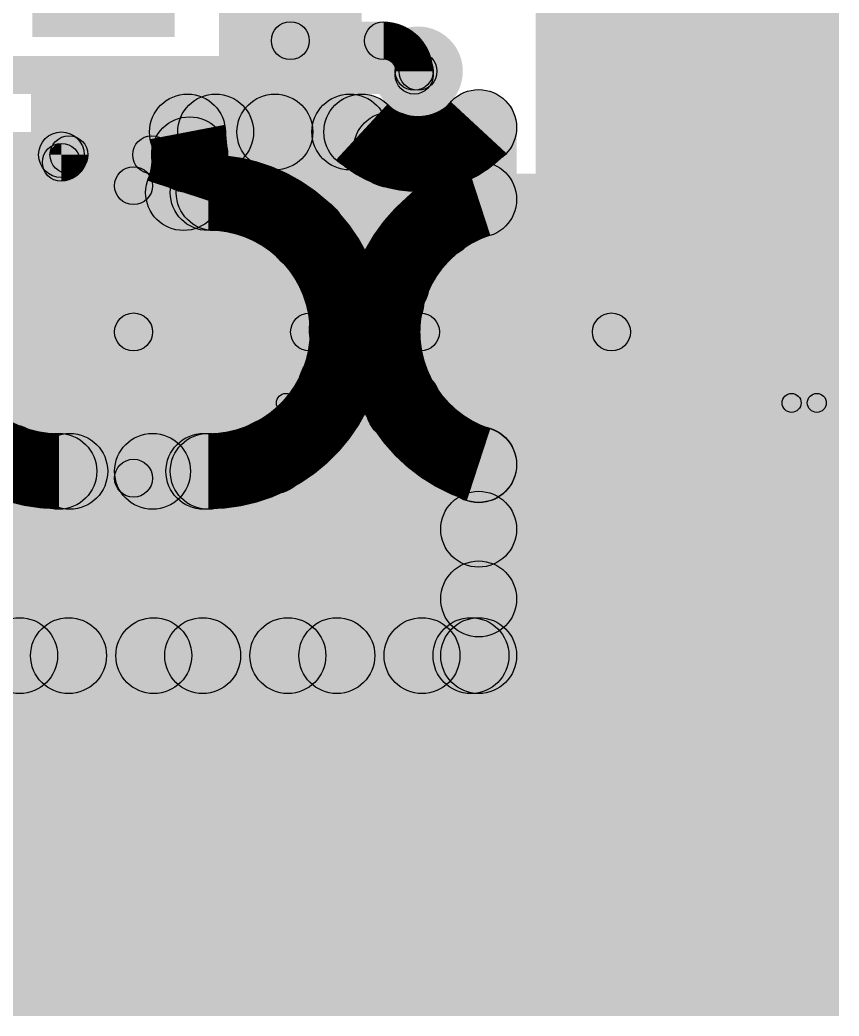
# Model space of a CAD drawing. Header units: millimetres. Extents: x 0 to 2, y 0 to 5.09.
# Drawn here: x 1.7791 to 1.995, y 4.371 to 4.6335 of the extents above; entities that cross this region are included whole.
import ezdxf

# ---------------------------------------------------------------- set-up
doc = ezdxf.new("R2010")
doc.units = ezdxf.units.MM
doc.header["$MEASUREMENT"] = 0
for name, color, linetype in [('BottomLayer', 5, 'Continuous'), ('BottomSolder', 6, 'Continuous'), ('PadHoleLayer', 156, 'Continuous'), ('TopLayer', 1, 'Continuous'), ('TopOverlay', 2, 'Continuous'), ('TopPaste', 8, 'Continuous'), ('TopSolder', 216, 'Continuous'), ('ViaHoleLayer', 16, 'Continuous')]:
    doc.layers.add(name, color=color, linetype=linetype)

# ---------------------------------------------------------------- blocks, each defined once
blk = doc.blocks.new('2305018_2_1')
at = {"layer": 'BottomLayer'}
h = blk.add_hatch(color=5, dxfattribs=at)
edge = h.paths.add_edge_path()
edge.add_arc((-0.1752, 0.03937), 0.01673, 180, 360)
edge.add_line((-0.15846, 0.03937), (-0.15846, 0.07874))
edge.add_arc((-0.1752, 0.07874), 0.01673, 0, 180)
edge.add_line((-0.19193, 0.07874), (-0.19193, 0.03937))
h = blk.add_hatch(color=5, dxfattribs=at)
edge = h.paths.add_edge_path()
edge.add_arc((-0.1752, -0.09055), 0.01673, 180, 360)
edge.add_line((-0.15846, -0.09055), (-0.15846, -0.04331))
edge.add_arc((-0.1752, -0.04331), 0.01673, 0, 180)
edge.add_line((-0.19193, -0.04331), (-0.19193, -0.09055))
at = {"layer": 'BottomSolder'}
h = blk.add_hatch(color=6, dxfattribs=at)
edge = h.paths.add_edge_path()
edge.add_arc((-0.1752, 0.03937), 0.02073, 180, 360)
edge.add_line((-0.15446, 0.03937), (-0.15446, 0.07874))
edge.add_arc((-0.1752, 0.07874), 0.02073, 0, 180)
edge.add_line((-0.19593, 0.07874), (-0.19593, 0.03937))
h = blk.add_hatch(color=6, dxfattribs=at)
edge = h.paths.add_edge_path()
edge.add_arc((-0.1752, -0.09055), 0.02073, 180, 360)
edge.add_line((-0.15446, -0.09055), (-0.15446, -0.04331))
edge.add_arc((-0.1752, -0.04331), 0.02073, 0, 180)
edge.add_line((-0.19593, -0.04331), (-0.19593, -0.09055))
at = {"layer": 'PadHoleLayer'}
h = blk.add_hatch(color=156, dxfattribs=at)
edge = h.paths.add_edge_path()
edge.add_arc((-0.1752, 0.03937), 0.00886, 180, 360)
edge.add_line((-0.16634, 0.03937), (-0.16634, 0.07874))
edge.add_arc((-0.1752, 0.07874), 0.00886, 0, 180)
edge.add_line((-0.18405, 0.07874), (-0.18405, 0.03937))
h = blk.add_hatch(color=156, dxfattribs=at)
edge = h.paths.add_edge_path()
edge.add_arc((-0.1752, -0.09055), 0.00886, 180, 360)
edge.add_line((-0.16634, -0.09055), (-0.16634, -0.04331))
edge.add_arc((-0.1752, -0.04331), 0.00886, 0, 180)
edge.add_line((-0.18405, -0.04331), (-0.18405, -0.09055))
at = {"layer": 'TopLayer'}
h = blk.add_hatch(color=1, dxfattribs=at)
edge = h.paths.add_edge_path()
edge.add_arc((-0.1752, 0.03937), 0.01673, 180, 360)
edge.add_line((-0.15846, 0.03937), (-0.15846, 0.07874))
edge.add_arc((-0.1752, 0.07874), 0.01673, 0, 180)
edge.add_line((-0.19193, 0.07874), (-0.19193, 0.03937))
for points in [[(-0.14567, 0.08169), (-0.13386, 0.08169), (-0.13386, 0.05217), (-0.14567, 0.05217)], [(-0.125, 0.08169), (-0.11516, 0.08169), (-0.11516, 0.05217), (-0.125, 0.05217)], [(-0.0935, 0.08169), (-0.08366, 0.08169), (-0.08366, 0.05217), (-0.0935, 0.05217)], [(-0.12303, 0.03248), (-0.11319, 0.03248), (-0.11319, 0.00295), (-0.12303, 0.00295)], [(-0.10335, 0.03248), (-0.0935, 0.03248), (-0.0935, 0.00295), (-0.10335, 0.00295)]]:
    blk.add_hatch(color=1, dxfattribs=at).paths.add_polyline_path(points)
h = blk.add_hatch(color=1, dxfattribs=at)
edge = h.paths.add_edge_path()
edge.add_arc((-0.1752, -0.09055), 0.01673, 180, 360)
edge.add_line((-0.15846, -0.09055), (-0.15846, -0.04331))
edge.add_arc((-0.1752, -0.04331), 0.01673, 0, 180)
edge.add_line((-0.19193, -0.04331), (-0.19193, -0.09055))
at = {"layer": 'TopOverlay'}
h = blk.add_hatch(color=2, dxfattribs=at)
edge = h.paths.add_edge_path()
edge.add_arc((-0.1939, 0.01889), 0.0025, 0, 360)
for points in [[(-0.1964, 0.01889), (-0.1914, 0.01889), (-0.1914, -0.01747), (-0.1964, -0.01747)], [(-0.1964, -0.11442), (-0.1914, -0.11442), (-0.1914, -0.12106), (-0.1964, -0.12106)], [(-0.1939, -0.12356), (-0.1939, -0.11856), (0.1939, -0.11856), (0.1939, -0.12356)]]:
    blk.add_hatch(color=2, dxfattribs=at).paths.add_polyline_path(points)
h = blk.add_hatch(color=2, dxfattribs=at)
edge = h.paths.add_edge_path()
edge.add_arc((-0.1939, -0.01747), 0.0025, 0, 360)
h = blk.add_hatch(color=2, dxfattribs=at)
edge = h.paths.add_edge_path()
edge.add_arc((-0.1939, -0.11442), 0.0025, 0, 360)
h = blk.add_hatch(color=2, dxfattribs=at)
edge = h.paths.add_edge_path()
edge.add_arc((-0.1939, -0.12106), 0.0025, 0, 360)
h = blk.add_hatch(color=2, dxfattribs=at)
edge = h.paths.add_edge_path()
edge.add_arc((-0.1939, -0.12106), 0.0025, 0, 360)
at = {"layer": 'TopPaste'}
for points in [[(-0.14567, 0.08169), (-0.13386, 0.08169), (-0.13386, 0.05217), (-0.14567, 0.05217)], [(-0.125, 0.08169), (-0.11516, 0.08169), (-0.11516, 0.05217), (-0.125, 0.05217)], [(-0.0935, 0.08169), (-0.08366, 0.08169), (-0.08366, 0.05217), (-0.0935, 0.05217)], [(-0.12303, 0.03248), (-0.11319, 0.03248), (-0.11319, 0.00295), (-0.12303, 0.00295)], [(-0.10335, 0.03248), (-0.0935, 0.03248), (-0.0935, 0.00295), (-0.10335, 0.00295)]]:
    blk.add_hatch(color=8, dxfattribs=at).paths.add_polyline_path(points)
at = {"layer": 'TopSolder'}
h = blk.add_hatch(color=216, dxfattribs=at)
edge = h.paths.add_edge_path()
edge.add_arc((-0.1752, 0.03937), 0.02073, 180, 360)
edge.add_line((-0.15446, 0.03937), (-0.15446, 0.07874))
edge.add_arc((-0.1752, 0.07874), 0.02073, 0, 180)
edge.add_line((-0.19593, 0.07874), (-0.19593, 0.03937))
for points in [[(-0.14967, 0.08569), (-0.12986, 0.08569), (-0.12986, 0.04817), (-0.14967, 0.04817)], [(-0.129, 0.08569), (-0.11116, 0.08569), (-0.11116, 0.04817), (-0.129, 0.04817)], [(-0.0975, 0.08569), (-0.07966, 0.08569), (-0.07966, 0.04817), (-0.0975, 0.04817)], [(-0.12703, 0.03648), (-0.10919, 0.03648), (-0.10919, -0.00105), (-0.12703, -0.00105)], [(-0.10735, 0.03648), (-0.0895, 0.03648), (-0.0895, -0.00105), (-0.10735, -0.00105)]]:
    blk.add_hatch(color=216, dxfattribs=at).paths.add_polyline_path(points)
h = blk.add_hatch(color=216, dxfattribs=at)
edge = h.paths.add_edge_path()
edge.add_arc((-0.1752, -0.09055), 0.02073, 180, 360)
edge.add_line((-0.15446, -0.09055), (-0.15446, -0.04331))
edge.add_arc((-0.1752, -0.04331), 0.02073, 0, 180)
edge.add_line((-0.19593, -0.04331), (-0.19593, -0.09055))
at = {"layer": 'TopOverlay'}
for centre in [(-0.1939, 0.01889), (-0.1939, -0.01747), (-0.1939, -0.11442), (-0.1939, -0.12106), (-0.1939, -0.12106)]:
    blk.add_circle(centre, 0.0025, dxfattribs=at)

msp = doc.modelspace()

# ---------------------------------------------------------------- hatches: boundary and pattern name
at = {"layer": 'BottomLayer'}
h = msp.add_hatch(color=5, dxfattribs=at)
edge = h.paths.add_edge_path()
edge.add_arc((1.884, 4.62), 0.01181, 0, 360)
for points in [[(1.767, 4.614), (1.767, 4.624), (1.883, 4.624), (1.883, 4.614)], [(1.88654, 4.61546), (1.87946, 4.62254), (1.88046, 4.62354), (1.88754, 4.61646)], [(1.82324, 4.594), (1.82324, 4.614), (1.86918, 4.614), (1.86918, 4.594)], [(1.83736, 4.58093), (1.82321, 4.59507), (1.83921, 4.61107), (1.85335, 4.59693)], [(1.8236, 4.59693), (1.83774, 4.61107), (1.88257, 4.56624), (1.86843, 4.5521)], [(1.85896, 4.59693), (1.8731, 4.61107), (1.89641, 4.58776), (1.88227, 4.57362)], [(1.86187, 4.57009), (1.84772, 4.58423), (1.86991, 4.60642), (1.88406, 4.59228)], [(1.91, 4.58623), (1.89, 4.58623), (1.89, 4.60518), (1.91, 4.60518)], [(1.696, 4.592), (1.696, 4.604), (1.79, 4.604), (1.79, 4.592)], [(1.792, 4.593), (1.792, 4.603), (1.81381, 4.603), (1.81381, 4.593)], [(1.82221, 4.57804), (1.82221, 4.59804), (1.8287, 4.59804), (1.8287, 4.57804)], [(1.81402, 4.5513), (1.80402, 4.5513), (1.80402, 4.58985), (1.81402, 4.58985)], [(1.87249, 4.54535), (1.85834, 4.55949), (1.86979, 4.57094), (1.88393, 4.5568)], [(1.7626, 4.5463), (1.7626, 4.5563), (1.80902, 4.5563), (1.80902, 4.5463)], [(1.80902, 4.5463), (1.80902, 4.5563), (1.85543, 4.5563), (1.85543, 4.5463)], [(1.88465, 4.5463), (1.88465, 4.5563), (1.935, 4.5563), (1.935, 4.5463)], [(1.81402, 4.51276), (1.80402, 4.51276), (1.80402, 4.5513), (1.81402, 4.5513)], [(1.8554, 4.52978), (1.86954, 4.54392), (1.90707, 4.50639), (1.89293, 4.49225)], [(1.82142, 4.45893), (1.80728, 4.47307), (1.87314, 4.53893), (1.88728, 4.52479)], [(1.72186, 4.52189), (1.736, 4.53603), (1.79897, 4.47307), (1.78482, 4.45893)], [(1.76921, 4.5099), (1.78335, 4.52404), (1.83432, 4.47307), (1.82018, 4.45893)], [(1.78933, 4.50457), (1.78933, 4.52457), (1.8287, 4.52457), (1.8287, 4.50457)], [(1.83831, 4.51151), (1.85245, 4.52565), (1.90503, 4.47307), (1.89089, 4.45893)], [(1.83831, 4.51151), (1.85245, 4.52565), (1.90503, 4.47307), (1.89089, 4.45893)], [(1.75071, 4.45893), (1.73657, 4.47307), (1.78514, 4.52164), (1.79928, 4.5075)], [(1.78606, 4.45893), (1.77192, 4.47307), (1.82049, 4.52164), (1.83464, 4.5075)], [(1.80696, 4.5075), (1.8211, 4.52164), (1.86968, 4.47307), (1.85553, 4.45893)], [(1.85677, 4.45893), (1.84263, 4.47307), (1.89293, 4.52337), (1.90707, 4.50922)], [(1.91, 4.466), (1.89, 4.466), (1.89, 4.51638), (1.91, 4.51638)], [(1.89213, 4.45893), (1.87799, 4.47307), (1.89293, 4.48801), (1.90707, 4.47387)], [(1.13477, 4.456), (1.13477, 4.476), (1.9, 4.476), (1.9, 4.456)]]:
    msp.add_hatch(color=5, dxfattribs=at).paths.add_polyline_path(points)
h = msp.add_hatch(color=5, dxfattribs=at)
edge = h.paths.add_edge_path()
edge.add_arc((1.883, 4.619), 0.005, 0, 360)
h = msp.add_hatch(color=5, dxfattribs=at)
edge = h.paths.add_edge_path()
edge.add_arc((1.883, 4.619), 0.005, 0, 360)
h = msp.add_hatch(color=5, dxfattribs=at)
edge = h.paths.add_edge_path()
edge.add_arc((1.884, 4.62), 0.005, 0, 360)
h = msp.add_hatch(color=5, dxfattribs=at)
edge = h.paths.add_edge_path()
edge.add_arc((1.82324, 4.604), 0.01, 0, 360)
h = msp.add_hatch(color=5, dxfattribs=at)
edge = h.paths.add_edge_path()
edge.add_arc((1.82324, 4.604), 0.01, 0, 360)
h = msp.add_hatch(color=5, dxfattribs=at)
edge = h.paths.add_edge_path()
edge.add_arc((1.83067, 4.604), 0.01, 0, 360)
h = msp.add_hatch(color=5, dxfattribs=at)
edge = h.paths.add_edge_path()
edge.add_arc((1.84628, 4.604), 0.01, 0, 360)
h = msp.add_hatch(color=5, dxfattribs=at)
edge = h.paths.add_edge_path()
edge.add_arc((1.86603, 4.604), 0.01, 0, 360)
h = msp.add_hatch(color=5, dxfattribs=at)
edge = h.paths.add_edge_path()
edge.add_arc((1.86918, 4.604), 0.01, 0, 360)
h = msp.add_hatch(color=5, dxfattribs=at)
edge = h.paths.add_edge_path()
edge.add_arc((1.86918, 4.604), 0.01, 0, 360)
h = msp.add_hatch(color=5, dxfattribs=at)
edge = h.paths.add_edge_path()
edge.add_arc((1.9, 4.60518), 0.01, 0, 360)
h = msp.add_hatch(color=5, dxfattribs=at)
edge = h.paths.add_edge_path()
edge.add_arc((1.9, 4.60518), 0.01, 0, 360)
h = msp.add_hatch(color=5, dxfattribs=at)
edge = h.paths.add_edge_path()
edge.add_arc((1.792, 4.598), 0.01181, 0, 360)
h = msp.add_hatch(color=5, dxfattribs=at)
edge = h.paths.add_edge_path()
edge.add_arc((1.82381, 4.598), 0.01, 0, 360)
h = msp.add_hatch(color=5, dxfattribs=at)
edge = h.paths.add_edge_path()
edge.add_arc((1.82381, 4.598), 0.01, 0, 360)
h = msp.add_hatch(color=5, dxfattribs=at)
edge = h.paths.add_edge_path()
edge.add_arc((1.87698, 4.59935), 0.01, 0, 360)
h = msp.add_hatch(color=5, dxfattribs=at)
edge = h.paths.add_edge_path()
edge.add_arc((1.79, 4.598), 0.006, 0, 360)
h = msp.add_hatch(color=5, dxfattribs=at)
edge = h.paths.add_edge_path()
edge.add_arc((1.792, 4.598), 0.005, 0, 360)
h = msp.add_hatch(color=5, dxfattribs=at)
edge = h.paths.add_edge_path()
edge.add_arc((1.792, 4.598), 0.005, 0, 360)
h = msp.add_hatch(color=5, dxfattribs=at)
edge = h.paths.add_edge_path()
edge.add_arc((1.81381, 4.598), 0.005, 0, 360)
h = msp.add_hatch(color=5, dxfattribs=at)
edge = h.paths.add_edge_path()
edge.add_arc((1.79, 4.596), 0.005, 0, 360)
h = msp.add_hatch(color=5, dxfattribs=at)
edge = h.paths.add_edge_path()
edge.add_arc((1.82221, 4.58804), 0.01, 0, 360)
h = msp.add_hatch(color=5, dxfattribs=at)
edge = h.paths.add_edge_path()
edge.add_arc((1.82221, 4.58804), 0.01, 0, 360)
h = msp.add_hatch(color=5, dxfattribs=at)
edge = h.paths.add_edge_path()
edge.add_arc((1.8287, 4.58804), 0.01, 0, 360)
h = msp.add_hatch(color=5, dxfattribs=at)
edge = h.paths.add_edge_path()
edge.add_arc((1.8287, 4.58804), 0.01, 0, 360)
h = msp.add_hatch(color=5, dxfattribs=at)
edge = h.paths.add_edge_path()
edge.add_arc((1.83028, 4.588), 0.01, 0, 360)
h = msp.add_hatch(color=5, dxfattribs=at)
edge = h.paths.add_edge_path()
edge.add_arc((1.80902, 4.58985), 0.005, 0, 360)
h = msp.add_hatch(color=5, dxfattribs=at)
edge = h.paths.add_edge_path()
edge.add_arc((1.9, 4.58623), 0.01, 0, 360)
h = msp.add_hatch(color=5, dxfattribs=at)
edge = h.paths.add_edge_path()
edge.add_arc((1.9, 4.58623), 0.01, 0, 360)
h = msp.add_hatch(color=5, dxfattribs=at)
edge = h.paths.add_edge_path()
edge.add_arc((1.88934, 4.58069), 0.01, 0, 360)
h = msp.add_hatch(color=5, dxfattribs=at)
edge = h.paths.add_edge_path()
edge.add_arc((1.85479, 4.57716), 0.01, 0, 360)
h = msp.add_hatch(color=5, dxfattribs=at)
edge = h.paths.add_edge_path()
edge.add_arc((1.87686, 4.56387), 0.01, 0, 360)
h = msp.add_hatch(color=5, dxfattribs=at)
edge = h.paths.add_edge_path()
edge.add_arc((1.8755, 4.55917), 0.01, 0, 360)
h = msp.add_hatch(color=5, dxfattribs=at)
edge = h.paths.add_edge_path()
edge.add_arc((1.86542, 4.55242), 0.01, 0, 360)
h = msp.add_hatch(color=5, dxfattribs=at)
edge = h.paths.add_edge_path()
edge.add_arc((1.86543, 4.5513), 0.01, 0, 360)
h = msp.add_hatch(color=5, dxfattribs=at)
edge = h.paths.add_edge_path()
edge.add_arc((1.86543, 4.5513), 0.01, 0, 360)
h = msp.add_hatch(color=5, dxfattribs=at)
edge = h.paths.add_edge_path()
edge.add_arc((1.80902, 4.5513), 0.005, 0, 360)
h = msp.add_hatch(color=5, dxfattribs=at)
edge = h.paths.add_edge_path()
edge.add_arc((1.80902, 4.5513), 0.005, 0, 360)
h = msp.add_hatch(color=5, dxfattribs=at)
edge = h.paths.add_edge_path()
edge.add_arc((1.80902, 4.5513), 0.005, 0, 360)
h = msp.add_hatch(color=5, dxfattribs=at)
edge = h.paths.add_edge_path()
edge.add_arc((1.80902, 4.5513), 0.005, 0, 360)
h = msp.add_hatch(color=5, dxfattribs=at)
edge = h.paths.add_edge_path()
edge.add_arc((1.85543, 4.5513), 0.005, 0, 360)
h = msp.add_hatch(color=5, dxfattribs=at)
edge = h.paths.add_edge_path()
edge.add_arc((1.88465, 4.5513), 0.005, 0, 360)
h = msp.add_hatch(color=5, dxfattribs=at)
edge = h.paths.add_edge_path()
edge.add_arc((1.935, 4.5513), 0.005, 0, 360)
h = msp.add_hatch(color=5, dxfattribs=at)
edge = h.paths.add_edge_path()
edge.add_arc((1.86247, 4.53685), 0.01, 0, 360)
h = msp.add_hatch(color=5, dxfattribs=at)
edge = h.paths.add_edge_path()
edge.add_arc((1.88021, 4.53186), 0.01, 0, 360)
h = msp.add_hatch(color=5, dxfattribs=at)
edge = h.paths.add_edge_path()
edge.add_arc((1.77628, 4.51697), 0.01, 0, 360)
h = msp.add_hatch(color=5, dxfattribs=at)
edge = h.paths.add_edge_path()
edge.add_arc((1.84538, 4.51858), 0.01, 0, 360)
h = msp.add_hatch(color=5, dxfattribs=at)
edge = h.paths.add_edge_path()
edge.add_arc((1.84538, 4.51858), 0.01, 0, 360)
h = msp.add_hatch(color=5, dxfattribs=at)
edge = h.paths.add_edge_path()
edge.add_arc((1.9, 4.51638), 0.01, 0, 360)
h = msp.add_hatch(color=5, dxfattribs=at)
edge = h.paths.add_edge_path()
edge.add_arc((1.9, 4.51638), 0.01, 0, 360)
h = msp.add_hatch(color=5, dxfattribs=at)
edge = h.paths.add_edge_path()
edge.add_arc((1.9, 4.5163), 0.01, 0, 360)
h = msp.add_hatch(color=5, dxfattribs=at)
edge = h.paths.add_edge_path()
edge.add_arc((1.78933, 4.51457), 0.01, 0, 360)
h = msp.add_hatch(color=5, dxfattribs=at)
edge = h.paths.add_edge_path()
edge.add_arc((1.78933, 4.51457), 0.01, 0, 360)
h = msp.add_hatch(color=5, dxfattribs=at)
edge = h.paths.add_edge_path()
edge.add_arc((1.79221, 4.51457), 0.01, 0, 360)
h = msp.add_hatch(color=5, dxfattribs=at)
edge = h.paths.add_edge_path()
edge.add_arc((1.81403, 4.51457), 0.01, 0, 360)
h = msp.add_hatch(color=5, dxfattribs=at)
edge = h.paths.add_edge_path()
edge.add_arc((1.82756, 4.51457), 0.01, 0, 360)
h = msp.add_hatch(color=5, dxfattribs=at)
edge = h.paths.add_edge_path()
edge.add_arc((1.8287, 4.51457), 0.01, 0, 360)
h = msp.add_hatch(color=5, dxfattribs=at)
edge = h.paths.add_edge_path()
edge.add_arc((1.8287, 4.51457), 0.01, 0, 360)
h = msp.add_hatch(color=5, dxfattribs=at)
edge = h.paths.add_edge_path()
edge.add_arc((1.80902, 4.51276), 0.005, 0, 360)
h = msp.add_hatch(color=5, dxfattribs=at)
edge = h.paths.add_edge_path()
edge.add_arc((1.9, 4.49932), 0.01, 0, 360)
h = msp.add_hatch(color=5, dxfattribs=at)
edge = h.paths.add_edge_path()
edge.add_arc((1.9, 4.48094), 0.01, 0, 360)
h = msp.add_hatch(color=5, dxfattribs=at)
edge = h.paths.add_edge_path()
edge.add_arc((1.77899, 4.466), 0.01, 0, 360)
h = msp.add_hatch(color=5, dxfattribs=at)
edge = h.paths.add_edge_path()
edge.add_arc((1.79189, 4.466), 0.01, 0, 360)
h = msp.add_hatch(color=5, dxfattribs=at)
edge = h.paths.add_edge_path()
edge.add_arc((1.81435, 4.466), 0.01, 0, 360)
h = msp.add_hatch(color=5, dxfattribs=at)
edge = h.paths.add_edge_path()
edge.add_arc((1.82725, 4.466), 0.01, 0, 360)
h = msp.add_hatch(color=5, dxfattribs=at)
edge = h.paths.add_edge_path()
edge.add_arc((1.8497, 4.466), 0.01, 0, 360)
h = msp.add_hatch(color=5, dxfattribs=at)
edge = h.paths.add_edge_path()
edge.add_arc((1.86261, 4.466), 0.01, 0, 360)
h = msp.add_hatch(color=5, dxfattribs=at)
edge = h.paths.add_edge_path()
edge.add_arc((1.88506, 4.466), 0.01, 0, 360)
h = msp.add_hatch(color=5, dxfattribs=at)
edge = h.paths.add_edge_path()
edge.add_arc((1.89796, 4.466), 0.01, 0, 360)
h = msp.add_hatch(color=5, dxfattribs=at)
edge = h.paths.add_edge_path()
edge.add_arc((1.89796, 4.466), 0.01, 0, 360)
h = msp.add_hatch(color=5, dxfattribs=at)
edge = h.paths.add_edge_path()
edge.add_arc((1.9, 4.466), 0.01, 0, 360)
h = msp.add_hatch(color=5, dxfattribs=at)
edge = h.paths.add_edge_path()
edge.add_arc((1.9, 4.466), 0.01, 0, 360)
at = {"layer": 'TopLayer'}
for points in [[(1.915, 4.371), (1.995, 4.371), (1.995, 4.959), (1.915, 4.959)], [(1.85035, 4.62307), (1.85035, 4.63307), (1.87493, 4.63307), (1.87493, 4.62307)], [(1.782, 4.593), (1.87, 4.593), (1.87, 4.62), (1.782, 4.62)], [(1.758, 4.371), (1.98, 4.371), (1.98, 4.593), (1.758, 4.593)], [(1.322, 4.371), (1.845, 4.371), (1.845, 4.519), (1.322, 4.519)]]:
    msp.add_hatch(color=1, dxfattribs=at).paths.add_polyline_path(points)
h = msp.add_hatch(color=1, dxfattribs=at)
edge = h.paths.add_edge_path()
edge.add_arc((1.85035, 4.62807), 0.005, 0, 360)
h = msp.add_hatch(color=1, dxfattribs=at)
edge = h.paths.add_edge_path()
edge.add_arc((1.87493, 4.62807), 0.005, 0, 360)
h = msp.add_hatch(color=1, dxfattribs=at)
edge = h.paths.add_edge_path()
edge.add_arc((1.87493, 4.62807), 0.005, 0, 360)
h = msp.add_hatch(color=1, dxfattribs=at)
edge = h.paths.add_edge_path()
edge.add_arc((1.884, 4.62), 0.01181, 0, 360)
h = msp.add_hatch(color=1, dxfattribs=at)
edge = h.paths.add_edge_path()
edge.add_arc((1.883, 4.62), 0.005, 0, 360)
h = msp.add_hatch(color=1, dxfattribs=at)
edge = h.paths.add_edge_path()
edge.add_arc((1.792, 4.598), 0.01181, 0, 360)
at = {"layer": 'ViaHoleLayer'}
h = msp.add_hatch(color=16, dxfattribs=at)
edge = h.paths.add_edge_path()
edge.add_arc((1.884, 4.62), 0.00591, 0, 360)
h = msp.add_hatch(color=16, dxfattribs=at)
edge = h.paths.add_edge_path()
edge.add_arc((1.792, 4.598), 0.00591, 0, 360)

# ---------------------------------------------------------------- linework, layer by layer
at = {"layer": 'BottomLayer'}
for points, const_width in [([(1.82324, 4.604, -0.047465), (1.82381, 4.598)], 0.02), ([(1.9, 4.60518, -0.414192), (1.86918, 4.604)], 0.02), ([(1.82381, 4.598, -0.07982), (1.82221, 4.58804)], 0.02), ([(1.792, 4.598, -0.414214), (1.79, 4.596)], 0.01), ([(1.8287, 4.58804, -0.414214), (1.86543, 4.5513)], 0.02), ([(1.9, 4.51638, -0.72595), (1.9, 4.58623)], 0.02), ([(1.78933, 4.51457, -0.70389), (1.766, 4.57967)], 0.02), ([(1.86543, 4.5513, -0.414214), (1.8287, 4.51457)], 0.02)]:
    msp.add_lwpolyline(points, format="xyb", dxfattribs=dict(at, const_width=const_width))
for centre, radius in [((1.883, 4.619), 0.005), ((1.883, 4.619), 0.005), ((1.884, 4.62), 0.005), ((1.82324, 4.604), 0.01), ((1.82324, 4.604), 0.01), ((1.83067, 4.604), 0.01), ((1.84628, 4.604), 0.01), ((1.86603, 4.604), 0.01), ((1.86918, 4.604), 0.01), ((1.86918, 4.604), 0.01), ((1.9, 4.60518), 0.01), ((1.9, 4.60518), 0.01), ((1.82381, 4.598), 0.01), ((1.82381, 4.598), 0.01), ((1.87698, 4.59935), 0.01), ((1.79, 4.598), 0.006), ((1.792, 4.598), 0.005), ((1.792, 4.598), 0.005), ((1.81381, 4.598), 0.005), ((1.79, 4.596), 0.005), ((1.82221, 4.58804), 0.01), ((1.82221, 4.58804), 0.01), ((1.8287, 4.58804), 0.01), ((1.8287, 4.58804), 0.01), ((1.83028, 4.588), 0.01), ((1.80902, 4.58985), 0.005), ((1.9, 4.58623), 0.01), ((1.9, 4.58623), 0.01), ((1.88934, 4.58069), 0.01), ((1.85479, 4.57716), 0.01), ((1.87686, 4.56387), 0.01), ((1.8755, 4.55917), 0.01), ((1.86542, 4.55242), 0.01), ((1.86543, 4.5513), 0.01), ((1.86543, 4.5513), 0.01), ((1.80902, 4.5513), 0.005), ((1.80902, 4.5513), 0.005), ((1.80902, 4.5513), 0.005), ((1.80902, 4.5513), 0.005), ((1.85543, 4.5513), 0.005), ((1.88465, 4.5513), 0.005), ((1.935, 4.5513), 0.005), ((1.86247, 4.53685), 0.01), ((1.88021, 4.53186), 0.01), ((1.77628, 4.51697), 0.01), ((1.84538, 4.51858), 0.01), ((1.84538, 4.51858), 0.01), ((1.9, 4.51638), 0.01), ((1.9, 4.51638), 0.01), ((1.9, 4.5163), 0.01), ((1.78933, 4.51457), 0.01), ((1.78933, 4.51457), 0.01), ((1.79221, 4.51457), 0.01), ((1.81403, 4.51457), 0.01), ((1.82756, 4.51457), 0.01), ((1.8287, 4.51457), 0.01), ((1.8287, 4.51457), 0.01), ((1.80902, 4.51276), 0.005), ((1.9, 4.49932), 0.01), ((1.9, 4.48094), 0.01), ((1.77899, 4.466), 0.01), ((1.79189, 4.466), 0.01), ((1.81435, 4.466), 0.01), ((1.82725, 4.466), 0.01), ((1.8497, 4.466), 0.01), ((1.86261, 4.466), 0.01), ((1.88506, 4.466), 0.01), ((1.89796, 4.466), 0.01), ((1.89796, 4.466), 0.01), ((1.9, 4.466), 0.01), ((1.9, 4.466), 0.01)]:
    msp.add_circle(centre, radius, dxfattribs=at)
at = {"layer": 'TopLayer', "const_width": 0.01}
msp.add_lwpolyline([(1.87493, 4.62807, -0.414214), (1.883, 4.62)], format="xyb", dxfattribs=at)
at = {"layer": 'TopLayer'}
for centre in [(1.85035, 4.62807), (1.87493, 4.62807), (1.87493, 4.62807), (1.883, 4.62)]:
    msp.add_circle(centre, 0.005, dxfattribs=at)

# ---------------------------------------------------------------- block references
at = {"rotation": 90}
msp.add_blockref('2305018_2_1', (1.86807, 4.7265), dxfattribs=at)

doc.saveas('drawing.dxf')
